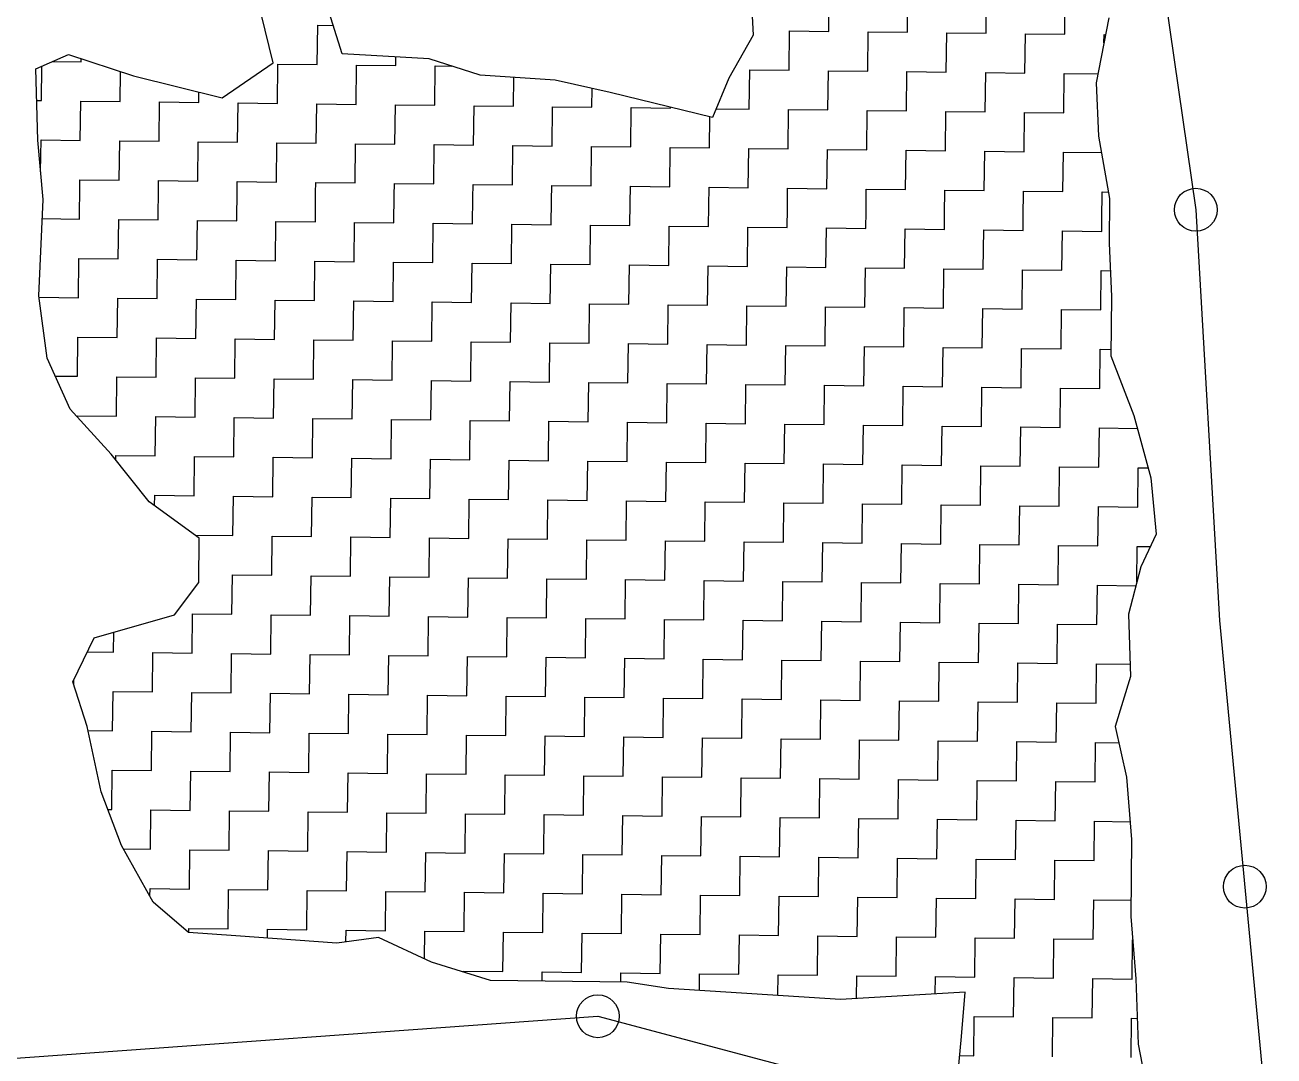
# Model space of a CAD drawing. Header units: metres. Extents: x 288131 to 289837, y 2081162 to 2084367.
# Drawn here: x 289348.1 to 289549.3, y 2083106.6 to 2083272.7 of the extents above; entities that cross this region are included whole.
import ezdxf

# ---------------------------------------------------------------- set-up
doc = ezdxf.new("R2010")
doc.units = ezdxf.units.M
doc.header["$LTSCALE"] = 10
doc.header["$MEASUREMENT"] = 0
for name, color, linetype in [('POLY_HATCH', 12, 'Continuous'), ('POLY_PARCEL', 6, 'Continuous'), ('V_BOUND_LINE', 7, 'Continuous')]:
    doc.layers.add(name, color=color, linetype=linetype)

msp = doc.modelspace()

# ---------------------------------------------------------------- linework, layer by layer
for centre in [(289536.72, 2083242.9), (289544.61, 2083133.84), (289440.36, 2083112.96)]:
    msp.add_circle(centre, 3.45)
at = {"layer": 'POLY_HATCH'}
for p, q in [((289464.85, 2083281.21), (289465.37, 2083271.04)), ((289388.04, 2083266.57), (289384.85, 2083279.51)), ((289399.18, 2083268.02), (289396.73, 2083275.67)), ((289522.71, 2083273.83), (289520.67, 2083263.35)), ((289465.37, 2083271.04), (289461.47, 2083264.09)), ((289349.78, 2083265.59), (289355.07, 2083267.92)), ((289355.07, 2083267.92), (289365.55, 2083264.45)), ((289413.16, 2083267.21), (289399.18, 2083268.02)), ((289421.4, 2083264.57), (289413.16, 2083267.21)), ((289350.12, 2083254.12), (289349.78, 2083265.59)), ((289379.85, 2083260.93), (289388.04, 2083266.57)), ((289365.55, 2083264.45), (289379.85, 2083260.93)), ((289433.48, 2083263.79), (289421.4, 2083264.57)), ((289442.36, 2083261.78), (289433.48, 2083263.79)), ((289461.47, 2083264.09), (289458.85, 2083257.77)), ((289520.67, 2083263.35), (289521.05, 2083254.74)), ((289458.85, 2083257.77), (289442.36, 2083261.78)), ((289521.05, 2083254.74), (289522.84, 2083244.69)), ((289350.96, 2083244.56), (289350.12, 2083254.12)), ((289350.3, 2083229.01), (289350.96, 2083244.56)), ((289522.84, 2083244.69), (289522.75, 2083237.52)), ((289522.75, 2083237.52), (289523.13, 2083228.92)), ((289351.62, 2083218.96), (289350.3, 2083229.01)), ((289523.13, 2083228.92), (289523.01, 2083219.36)), ((289355.34, 2083210.79), (289351.62, 2083218.96)), ((289523.01, 2083219.36), (289526.72, 2083209.76)), ((289361.95, 2083203.54), (289355.34, 2083210.79)), ((289526.72, 2083209.76), (289529.47, 2083199.69)), ((289368.07, 2083195.83), (289361.95, 2083203.54)), ((289529.47, 2083199.69), (289530.32, 2083190.61)), ((289376.13, 2083190), (289368.07, 2083195.83)), ((289530.32, 2083190.61), (289527.86, 2083185.38)), ((289376.04, 2083182.83), (289376.13, 2083190)), ((289527.86, 2083185.38), (289525.86, 2083177.76)), ((289372.16, 2083177.62), (289376.04, 2083182.83)), ((289359.2, 2083173.95), (289372.16, 2083177.62)), ((289525.86, 2083177.76), (289526.22, 2083167.72)), ((289355.77, 2083166.83), (289359.2, 2083173.95)), ((289358.08, 2083159.63), (289355.77, 2083166.83)), ((289526.22, 2083167.72), (289523.73, 2083159.63)), ((289360.34, 2083149.1), (289358.08, 2083159.63)), ((289523.73, 2083159.63), (289525.54, 2083151.48)), ((289525.54, 2083151.48), (289526.38, 2083141.44)), ((289363.58, 2083140.46), (289360.34, 2083149.1)), ((289368.73, 2083131.32), (289363.58, 2083140.46)), ((289526.38, 2083141.44), (289526.23, 2083129.02)), ((289374.41, 2083126.47), (289368.73, 2083131.32)), ((289526.23, 2083129.02), (289527.07, 2083118.98)), ((289382.05, 2083125.9), (289374.41, 2083126.47)), ((289398.29, 2083124.75), (289382.05, 2083125.9)), ((289405, 2083125.63), (289398.29, 2083124.75)), ((289413.55, 2083121.7), (289405, 2083125.63)), ((289423.08, 2083118.72), (289413.55, 2083121.7)), ((289445.07, 2083118.46), (289423.08, 2083118.72)), ((289451.75, 2083117.42), (289445.07, 2083118.46)), ((289527.07, 2083118.98), (289527.42, 2083108.46)), ((289479.46, 2083115.65), (289451.75, 2083117.42)), ((289499.55, 2083116.85), (289479.46, 2083115.65)), ((289498.98, 2083109.69), (289499.55, 2083116.85)), ((289498.44, 2083103.96), (289498.98, 2083109.69)), ((289527.42, 2083108.46), (289529.67, 2083096.97))]:
    msp.add_line(p, q, dxfattribs=at)
at = {"layer": 'POLY_HATCH', "linetype": 'Continuous'}
for p, q in [((289477.59, 2083271.64), (289477.66, 2083277.97)), ((289490.26, 2083271.49), (289490.34, 2083277.82)), ((289502.93, 2083271.33), (289503.01, 2083277.67)), ((289515.6, 2083271.18), (289515.68, 2083277.52)), ((289395.14, 2083266.29), (289395.22, 2083272.63)), ((289395.22, 2083272.63), (289397.71, 2083272.6)), ((289471.18, 2083265.38), (289471.25, 2083271.71)), ((289471.25, 2083271.71), (289477.59, 2083271.64)), ((289483.85, 2083265.23), (289483.92, 2083271.56)), ((289483.92, 2083271.56), (289490.26, 2083271.49)), ((289496.52, 2083265.07), (289496.6, 2083271.41)), ((289496.6, 2083271.41), (289502.93, 2083271.33)), ((289509.19, 2083264.92), (289509.27, 2083271.26)), ((289509.27, 2083271.26), (289515.6, 2083271.18)), ((289521.92, 2083269.79), (289521.94, 2083271.11)), ((289521.94, 2083271.11), (289522.18, 2083271.1)), ((289352.53, 2083266.8), (289357.12, 2083266.75)), ((289357.12, 2083266.75), (289357.13, 2083267.23)), ((289407.81, 2083266.14), (289407.83, 2083267.52)), ((289350.71, 2083260.49), (289350.78, 2083266.03)), ((289363.38, 2083260.33), (289363.44, 2083265.14)), ((289388.73, 2083260.03), (289388.81, 2083266.37)), ((289388.81, 2083266.37), (289395.14, 2083266.29)), ((289401.4, 2083259.88), (289401.48, 2083266.21)), ((289401.48, 2083266.21), (289407.81, 2083266.14)), ((289414.07, 2083259.73), (289414.15, 2083266.06)), ((289414.15, 2083266.06), (289416.85, 2083266.03)), ((289464.76, 2083259.12), (289464.84, 2083265.45)), ((289464.84, 2083265.45), (289471.18, 2083265.38)), ((289477.44, 2083258.97), (289477.51, 2083265.3)), ((289477.51, 2083265.3), (289483.85, 2083265.23)), ((289490.11, 2083258.81), (289490.18, 2083265.15)), ((289490.18, 2083265.15), (289496.52, 2083265.07)), ((289502.78, 2083258.66), (289502.86, 2083265)), ((289502.86, 2083265), (289509.19, 2083264.92)), ((289515.45, 2083258.51), (289515.53, 2083264.85)), ((289515.53, 2083264.85), (289520.95, 2083264.78)), ((289426.75, 2083259.57), (289426.8, 2083264.22)), ((289376.06, 2083260.18), (289376.08, 2083261.86)), ((289439.42, 2083259.42), (289439.45, 2083262.44)), ((289349.93, 2083260.5), (289350.71, 2083260.49)), ((289356.97, 2083254.07), (289357.05, 2083260.41)), ((289357.05, 2083260.41), (289363.38, 2083260.33)), ((289369.65, 2083253.92), (289369.72, 2083260.26)), ((289369.72, 2083260.26), (289376.06, 2083260.18)), ((289382.32, 2083253.77), (289382.39, 2083260.11)), ((289382.39, 2083260.11), (289388.73, 2083260.03)), ((289394.99, 2083253.62), (289395.07, 2083259.95)), ((289395.07, 2083259.95), (289401.4, 2083259.88)), ((289407.66, 2083253.47), (289407.74, 2083259.8)), ((289407.74, 2083259.8), (289414.07, 2083259.73)), ((289420.33, 2083253.31), (289420.41, 2083259.65)), ((289420.41, 2083259.65), (289426.75, 2083259.57)), ((289433.01, 2083253.16), (289433.08, 2083259.5)), ((289433.08, 2083259.5), (289439.42, 2083259.42)), ((289445.68, 2083253.01), (289445.75, 2083259.35)), ((289445.75, 2083259.35), (289452.09, 2083259.27)), ((289452.09, 2083259.27), (289452.09, 2083259.41)), ((289459.43, 2083259.18), (289464.76, 2083259.12)), ((289471.02, 2083252.71), (289471.1, 2083259.04)), ((289471.1, 2083259.04), (289477.44, 2083258.97)), ((289483.7, 2083252.55), (289483.77, 2083258.89)), ((289483.77, 2083258.89), (289490.11, 2083258.81)), ((289496.37, 2083252.4), (289496.44, 2083258.74)), ((289496.44, 2083258.74), (289502.78, 2083258.66)), ((289458.35, 2083252.86), (289458.41, 2083257.87)), ((289509.04, 2083252.25), (289509.12, 2083258.59)), ((289509.12, 2083258.59), (289515.45, 2083258.51)), ((289350.57, 2083248.99), (289350.64, 2083254.15)), ((289350.64, 2083254.15), (289356.97, 2083254.07)), ((289363.23, 2083247.66), (289363.31, 2083254)), ((289363.31, 2083254), (289369.65, 2083253.92)), ((289375.91, 2083247.51), (289375.98, 2083253.85)), ((289375.98, 2083253.85), (289382.32, 2083253.77)), ((289388.58, 2083247.36), (289388.65, 2083253.69)), ((289388.65, 2083253.69), (289394.99, 2083253.62)), ((289401.25, 2083247.21), (289401.33, 2083253.54)), ((289401.33, 2083253.54), (289407.66, 2083253.47)), ((289413.92, 2083247.05), (289414, 2083253.39)), ((289414, 2083253.39), (289420.33, 2083253.31)), ((289426.59, 2083246.9), (289426.67, 2083253.24)), ((289426.67, 2083253.24), (289433.01, 2083253.16)), ((289439.27, 2083246.75), (289439.34, 2083253.09)), ((289439.34, 2083253.09), (289445.68, 2083253.01)), ((289451.94, 2083246.6), (289452.01, 2083252.93)), ((289452.01, 2083252.93), (289458.35, 2083252.86)), ((289464.61, 2083246.45), (289464.69, 2083252.78)), ((289464.69, 2083252.78), (289471.02, 2083252.71)), ((289477.28, 2083246.29), (289477.36, 2083252.63)), ((289477.36, 2083252.63), (289483.7, 2083252.55)), ((289489.96, 2083246.14), (289490.03, 2083252.48)), ((289490.03, 2083252.48), (289496.37, 2083252.4)), ((289502.63, 2083245.99), (289502.7, 2083252.33)), ((289502.7, 2083252.33), (289509.04, 2083252.25)), ((289515.3, 2083245.84), (289515.38, 2083252.17)), ((289515.38, 2083252.17), (289521.52, 2083252.1)), ((289356.82, 2083241.4), (289356.89, 2083246.98)), ((289356.89, 2083246.98), (289356.9, 2083247.74)), ((289356.9, 2083247.74), (289363.23, 2083247.66)), ((289369.49, 2083241.25), (289369.56, 2083246.55)), ((289369.56, 2083246.55), (289369.57, 2083247.59)), ((289369.57, 2083247.59), (289375.91, 2083247.51)), ((289382.23, 2083246.12), (289382.24, 2083247.43)), ((289382.24, 2083247.43), (289388.58, 2083247.36)), ((289394.89, 2083245.68), (289394.91, 2083247.28)), ((289394.91, 2083247.28), (289401.25, 2083247.21)), ((289407.56, 2083245.25), (289407.59, 2083247.13)), ((289407.59, 2083247.13), (289413.92, 2083247.05)), ((289420.23, 2083244.82), (289420.26, 2083246.98)), ((289420.26, 2083246.98), (289426.59, 2083246.9)), ((289432.9, 2083244.38), (289432.93, 2083246.83)), ((289432.93, 2083246.83), (289439.27, 2083246.75)), ((289445.57, 2083243.95), (289445.6, 2083246.67)), ((289445.6, 2083246.67), (289451.94, 2083246.6)), ((289458.24, 2083243.52), (289458.28, 2083246.52)), ((289458.28, 2083246.52), (289464.61, 2083246.45)), ((289382.17, 2083241.1), (289382.23, 2083246.12)), ((289394.84, 2083240.95), (289394.89, 2083245.68)), ((289407.51, 2083240.79), (289407.56, 2083245.25)), ((289420.18, 2083240.64), (289420.23, 2083244.82)), ((289470.91, 2083243.08), (289470.95, 2083246.37)), ((289470.95, 2083246.37), (289477.28, 2083246.29)), ((289483.58, 2083242.65), (289483.62, 2083246.22)), ((289483.62, 2083246.22), (289489.96, 2083246.14)), ((289496.25, 2083242.22), (289496.29, 2083246.07)), ((289496.29, 2083246.07), (289502.63, 2083245.99)), ((289508.91, 2083241.78), (289508.96, 2083245.91)), ((289508.96, 2083245.91), (289515.3, 2083245.84)), ((289521.58, 2083241.35), (289521.64, 2083245.76)), ((289521.64, 2083245.76), (289522.65, 2083245.75)), ((289432.85, 2083240.49), (289432.9, 2083244.38)), ((289445.53, 2083240.34), (289445.57, 2083243.95)), ((289458.2, 2083240.19), (289458.24, 2083243.52)), ((289470.87, 2083240.03), (289470.91, 2083243.08)), ((289483.54, 2083239.88), (289483.58, 2083242.65)), ((289350.83, 2083241.47), (289356.82, 2083241.4)), ((289363.08, 2083234.99), (289363.16, 2083241.33)), ((289363.16, 2083241.33), (289369.49, 2083241.25)), ((289375.75, 2083234.84), (289375.83, 2083241.17)), ((289375.83, 2083241.17), (289382.17, 2083241.1)), ((289388.43, 2083234.69), (289388.5, 2083241.02)), ((289388.5, 2083241.02), (289394.84, 2083240.95)), ((289401.1, 2083234.53), (289401.17, 2083240.87)), ((289401.17, 2083240.87), (289407.51, 2083240.79)), ((289413.77, 2083234.38), (289413.85, 2083240.72)), ((289413.85, 2083240.72), (289420.18, 2083240.64)), ((289426.44, 2083234.23), (289426.52, 2083240.57)), ((289426.52, 2083240.57), (289432.85, 2083240.49)), ((289496.22, 2083239.73), (289496.25, 2083242.22)), ((289508.89, 2083239.58), (289508.91, 2083241.78)), ((289521.56, 2083239.42), (289521.58, 2083241.35)), ((289439.11, 2083234.08), (289439.19, 2083240.41)), ((289439.19, 2083240.41), (289445.53, 2083240.34)), ((289451.79, 2083233.93), (289451.86, 2083240.26)), ((289451.86, 2083240.26), (289458.2, 2083240.19)), ((289464.46, 2083233.77), (289464.54, 2083240.11)), ((289464.54, 2083240.11), (289470.87, 2083240.03)), ((289477.13, 2083233.62), (289477.21, 2083239.96)), ((289477.21, 2083239.96), (289483.54, 2083239.88)), ((289489.8, 2083233.47), (289489.88, 2083239.81)), ((289489.88, 2083239.81), (289496.22, 2083239.73)), ((289502.48, 2083233.32), (289502.55, 2083239.65)), ((289502.55, 2083239.65), (289508.89, 2083239.58)), ((289515.15, 2083233.16), (289515.22, 2083239.5)), ((289515.22, 2083239.5), (289521.56, 2083239.42)), ((289356.67, 2083228.73), (289356.74, 2083235.07)), ((289356.74, 2083235.07), (289363.08, 2083234.99)), ((289369.34, 2083228.58), (289369.42, 2083234.91)), ((289369.42, 2083234.91), (289375.75, 2083234.84)), ((289382.01, 2083228.43), (289382.09, 2083234.76)), ((289382.09, 2083234.76), (289388.43, 2083234.69)), ((289394.69, 2083228.27), (289394.76, 2083234.61)), ((289394.76, 2083234.61), (289401.1, 2083234.53)), ((289407.36, 2083228.12), (289407.43, 2083234.46)), ((289407.43, 2083234.46), (289413.77, 2083234.38)), ((289420.03, 2083227.97), (289420.11, 2083234.31)), ((289420.11, 2083234.31), (289426.44, 2083234.23)), ((289432.7, 2083227.82), (289432.78, 2083234.15)), ((289432.78, 2083234.15), (289439.11, 2083234.08)), ((289445.37, 2083227.67), (289445.45, 2083234)), ((289445.45, 2083234), (289451.79, 2083233.93)), ((289458.05, 2083227.51), (289458.12, 2083233.85)), ((289458.12, 2083233.85), (289464.46, 2083233.77)), ((289470.72, 2083227.36), (289470.8, 2083233.7)), ((289470.8, 2083233.7), (289477.13, 2083233.62)), ((289483.39, 2083227.21), (289483.47, 2083233.54)), ((289483.47, 2083233.54), (289489.8, 2083233.47)), ((289496.06, 2083227.06), (289496.14, 2083233.39)), ((289496.14, 2083233.39), (289502.48, 2083233.32)), ((289508.74, 2083226.9), (289508.81, 2083233.24)), ((289508.81, 2083233.24), (289515.15, 2083233.16)), ((289521.41, 2083226.75), (289521.48, 2083233.09)), ((289521.48, 2083233.09), (289522.95, 2083233.07)), ((289350.33, 2083228.81), (289356.67, 2083228.73)), ((289350.33, 2083228.79), (289350.33, 2083228.81)), ((289362.93, 2083222.32), (289363, 2083228.65)), ((289363, 2083228.65), (289369.34, 2083228.58)), ((289375.6, 2083222.17), (289375.68, 2083228.5)), ((289375.68, 2083228.5), (289382.01, 2083228.43)), ((289388.27, 2083222.01), (289388.35, 2083228.35)), ((289388.35, 2083228.35), (289394.69, 2083228.27)), ((289400.95, 2083221.86), (289401.02, 2083228.2)), ((289401.02, 2083228.2), (289407.36, 2083228.12)), ((289413.62, 2083221.71), (289413.69, 2083228.05)), ((289413.69, 2083228.05), (289420.03, 2083227.97)), ((289426.29, 2083221.56), (289426.37, 2083227.89)), ((289426.37, 2083227.89), (289432.7, 2083227.82)), ((289438.96, 2083221.41), (289439.04, 2083227.74)), ((289439.04, 2083227.74), (289445.37, 2083227.67)), ((289451.63, 2083221.25), (289451.71, 2083227.59)), ((289451.71, 2083227.59), (289458.05, 2083227.51)), ((289464.31, 2083221.1), (289464.38, 2083227.44)), ((289464.38, 2083227.44), (289470.72, 2083227.36)), ((289476.98, 2083220.95), (289477.06, 2083227.28)), ((289477.06, 2083227.28), (289483.39, 2083227.21)), ((289489.65, 2083220.8), (289489.73, 2083227.13)), ((289489.73, 2083227.13), (289496.06, 2083227.06)), ((289502.32, 2083220.64), (289502.4, 2083226.98)), ((289502.4, 2083226.98), (289508.74, 2083226.9)), ((289515, 2083220.49), (289515.07, 2083226.83)), ((289515.07, 2083226.83), (289521.41, 2083226.75)), ((289356.52, 2083216.06), (289356.59, 2083222.39)), ((289356.59, 2083222.39), (289362.93, 2083222.32)), ((289369.19, 2083215.91), (289369.26, 2083222.24)), ((289369.26, 2083222.24), (289375.6, 2083222.17)), ((289381.86, 2083215.75), (289381.94, 2083222.09)), ((289381.94, 2083222.09), (289388.27, 2083222.01)), ((289394.53, 2083215.6), (289394.61, 2083221.94)), ((289394.61, 2083221.94), (289400.95, 2083221.86)), ((289407.21, 2083215.45), (289407.28, 2083221.79)), ((289407.28, 2083221.79), (289413.62, 2083221.71)), ((289419.88, 2083215.3), (289419.95, 2083221.63)), ((289419.95, 2083221.63), (289426.29, 2083221.56)), ((289432.55, 2083215.14), (289432.63, 2083221.48)), ((289432.63, 2083221.48), (289438.96, 2083221.41)), ((289445.22, 2083214.99), (289445.3, 2083221.33)), ((289445.3, 2083221.33), (289451.63, 2083221.25)), ((289457.89, 2083214.84), (289457.97, 2083221.18)), ((289457.97, 2083221.18), (289464.31, 2083221.1)), ((289470.57, 2083214.69), (289470.64, 2083221.02)), ((289470.64, 2083221.02), (289476.98, 2083220.95)), ((289483.24, 2083214.54), (289483.32, 2083220.87)), ((289483.32, 2083220.87), (289489.65, 2083220.8)), ((289495.91, 2083214.38), (289495.99, 2083220.72)), ((289495.99, 2083220.72), (289502.32, 2083220.64)), ((289508.58, 2083214.23), (289508.66, 2083220.57)), ((289508.66, 2083220.57), (289515, 2083220.49)), ((289521.26, 2083214.08), (289521.33, 2083220.42)), ((289521.33, 2083220.42), (289523.03, 2083220.4)), ((289352.92, 2083216.1), (289356.52, 2083216.06)), ((289362.78, 2083209.65), (289362.85, 2083215.98)), ((289362.85, 2083215.98), (289369.19, 2083215.91)), ((289375.45, 2083209.49), (289375.52, 2083215.83)), ((289375.52, 2083215.83), (289381.86, 2083215.75)), ((289388.12, 2083209.34), (289388.2, 2083215.68)), ((289388.2, 2083215.68), (289394.53, 2083215.6)), ((289400.79, 2083209.19), (289400.87, 2083215.53)), ((289400.87, 2083215.53), (289407.21, 2083215.45)), ((289413.47, 2083209.04), (289413.54, 2083215.37)), ((289413.54, 2083215.37), (289419.88, 2083215.3)), ((289426.14, 2083208.88), (289426.21, 2083215.22)), ((289426.21, 2083215.22), (289432.55, 2083215.14)), ((289438.81, 2083208.73), (289438.89, 2083215.07)), ((289438.89, 2083215.07), (289445.22, 2083214.99)), ((289451.48, 2083208.58), (289451.56, 2083214.92)), ((289451.56, 2083214.92), (289457.89, 2083214.84)), ((289464.15, 2083208.43), (289464.23, 2083214.76)), ((289464.23, 2083214.76), (289470.57, 2083214.69)), ((289476.83, 2083208.28), (289476.9, 2083214.61)), ((289476.9, 2083214.61), (289483.24, 2083214.54)), ((289489.5, 2083208.12), (289489.58, 2083214.46)), ((289489.58, 2083214.46), (289495.91, 2083214.38)), ((289502.17, 2083207.97), (289502.25, 2083214.31)), ((289502.25, 2083214.31), (289508.58, 2083214.23)), ((289514.84, 2083207.82), (289514.92, 2083214.16)), ((289514.92, 2083214.16), (289521.26, 2083214.08)), ((289356.44, 2083209.72), (289362.78, 2083209.65)), ((289356.44, 2083209.59), (289356.44, 2083209.72)), ((289369.04, 2083203.23), (289369.11, 2083209.57)), ((289369.11, 2083209.57), (289375.45, 2083209.49)), ((289381.71, 2083203.08), (289381.78, 2083209.42)), ((289381.78, 2083209.42), (289388.12, 2083209.34)), ((289394.38, 2083202.93), (289394.46, 2083209.27)), ((289394.46, 2083209.27), (289400.79, 2083209.19)), ((289407.05, 2083202.78), (289407.13, 2083209.11)), ((289407.13, 2083209.11), (289413.47, 2083209.04)), ((289419.73, 2083202.62), (289419.8, 2083208.96)), ((289419.8, 2083208.96), (289426.14, 2083208.88)), ((289432.4, 2083202.47), (289432.47, 2083208.81)), ((289432.47, 2083208.81), (289438.81, 2083208.73)), ((289445.07, 2083202.32), (289445.15, 2083208.66)), ((289445.15, 2083208.66), (289451.48, 2083208.58)), ((289457.74, 2083202.17), (289457.82, 2083208.5)), ((289457.82, 2083208.5), (289464.15, 2083208.43)), ((289470.41, 2083202.02), (289470.49, 2083208.35)), ((289470.49, 2083208.35), (289476.83, 2083208.28)), ((289483.09, 2083201.86), (289483.16, 2083208.2)), ((289483.16, 2083208.2), (289489.5, 2083208.12)), ((289495.76, 2083201.71), (289495.84, 2083208.05)), ((289495.84, 2083208.05), (289502.17, 2083207.97)), ((289508.43, 2083201.56), (289508.51, 2083207.9)), ((289508.51, 2083207.9), (289514.84, 2083207.82)), ((289521.1, 2083201.41), (289521.18, 2083207.74)), ((289521.18, 2083207.74), (289527.29, 2083207.67)), ((289362.69, 2083202.61), (289362.7, 2083203.31)), ((289362.7, 2083203.31), (289369.04, 2083203.23)), ((289375.3, 2083196.82), (289375.37, 2083203.16)), ((289375.37, 2083203.16), (289381.71, 2083203.08)), ((289387.97, 2083196.67), (289388.05, 2083203.01)), ((289388.05, 2083203.01), (289394.38, 2083202.93)), ((289400.64, 2083196.52), (289400.72, 2083202.85)), ((289400.72, 2083202.85), (289407.05, 2083202.78)), ((289413.31, 2083196.36), (289413.39, 2083202.7)), ((289413.39, 2083202.7), (289419.73, 2083202.62)), ((289425.99, 2083196.21), (289426.06, 2083202.55)), ((289426.06, 2083202.55), (289432.4, 2083202.47)), ((289438.66, 2083196.06), (289438.73, 2083202.4)), ((289438.73, 2083202.4), (289445.07, 2083202.32)), ((289451.33, 2083195.91), (289451.41, 2083202.24)), ((289451.41, 2083202.24), (289457.74, 2083202.17)), ((289464, 2083195.76), (289464.08, 2083202.09)), ((289464.08, 2083202.09), (289470.41, 2083202.02)), ((289476.68, 2083195.6), (289476.75, 2083201.94)), ((289476.75, 2083201.94), (289483.09, 2083201.86)), ((289489.35, 2083195.45), (289489.42, 2083201.79)), ((289489.42, 2083201.79), (289495.76, 2083201.71)), ((289502.02, 2083195.3), (289502.1, 2083201.64)), ((289502.1, 2083201.64), (289508.43, 2083201.56)), ((289514.69, 2083195.15), (289514.77, 2083201.48)), ((289514.77, 2083201.48), (289521.1, 2083201.41)), ((289527.36, 2083195), (289527.44, 2083201.33)), ((289527.44, 2083201.33), (289529.03, 2083201.31)), ((289368.94, 2083195.2), (289368.96, 2083196.9)), ((289368.96, 2083196.9), (289375.3, 2083196.82)), ((289381.56, 2083190.41), (289381.63, 2083196.74)), ((289381.63, 2083196.74), (289387.97, 2083196.67)), ((289394.23, 2083190.26), (289394.31, 2083196.59)), ((289394.31, 2083196.59), (289400.64, 2083196.52)), ((289406.9, 2083190.1), (289406.98, 2083196.44)), ((289406.98, 2083196.44), (289413.31, 2083196.36)), ((289419.57, 2083189.95), (289419.65, 2083196.29)), ((289419.65, 2083196.29), (289425.99, 2083196.21)), ((289432.25, 2083189.8), (289432.32, 2083196.14)), ((289432.32, 2083196.14), (289438.66, 2083196.06)), ((289444.92, 2083189.65), (289444.99, 2083195.98)), ((289444.99, 2083195.98), (289451.33, 2083195.91)), ((289457.59, 2083189.5), (289457.67, 2083195.83)), ((289457.67, 2083195.83), (289464, 2083195.76)), ((289470.26, 2083189.34), (289470.34, 2083195.68)), ((289470.34, 2083195.68), (289476.68, 2083195.6)), ((289482.94, 2083189.19), (289483.01, 2083195.53)), ((289483.01, 2083195.53), (289489.35, 2083195.45)), ((289495.61, 2083189.04), (289495.68, 2083195.38)), ((289495.68, 2083195.38), (289502.02, 2083195.3)), ((289508.28, 2083188.89), (289508.36, 2083195.22)), ((289508.36, 2083195.22), (289514.69, 2083195.15)), ((289520.95, 2083188.74), (289521.03, 2083195.07)), ((289521.03, 2083195.07), (289527.36, 2083195)), ((289375.46, 2083190.48), (289381.56, 2083190.41)), ((289387.82, 2083184), (289387.89, 2083190.33)), ((289387.89, 2083190.33), (289394.23, 2083190.26)), ((289400.49, 2083183.84), (289400.57, 2083190.18)), ((289400.57, 2083190.18), (289406.9, 2083190.1)), ((289413.16, 2083183.69), (289413.24, 2083190.03)), ((289413.24, 2083190.03), (289419.57, 2083189.95)), ((289425.83, 2083183.54), (289425.91, 2083189.88)), ((289425.91, 2083189.88), (289432.25, 2083189.8)), ((289438.51, 2083183.39), (289438.58, 2083189.72)), ((289438.58, 2083189.72), (289444.92, 2083189.65)), ((289451.18, 2083183.24), (289451.25, 2083189.57)), ((289451.25, 2083189.57), (289457.59, 2083189.5)), ((289463.85, 2083183.08), (289463.93, 2083189.42)), ((289463.93, 2083189.42), (289470.26, 2083189.34)), ((289476.52, 2083182.93), (289476.6, 2083189.27)), ((289476.6, 2083189.27), (289482.94, 2083189.19)), ((289489.2, 2083182.78), (289489.27, 2083189.12)), ((289489.27, 2083189.12), (289495.61, 2083189.04)), ((289501.87, 2083182.63), (289501.94, 2083188.96)), ((289501.94, 2083188.96), (289508.28, 2083188.89)), ((289514.54, 2083182.48), (289514.62, 2083188.81)), ((289514.62, 2083188.81), (289520.95, 2083188.74)), ((289527.22, 2083182.93), (289527.29, 2083188.66)), ((289527.29, 2083188.66), (289529.39, 2083188.63)), ((289381.4, 2083177.74), (289381.48, 2083184.07)), ((289381.48, 2083184.07), (289387.82, 2083184)), ((289394.08, 2083177.58), (289394.15, 2083183.92)), ((289394.15, 2083183.92), (289400.49, 2083183.84)), ((289406.75, 2083177.43), (289406.83, 2083183.77)), ((289406.83, 2083183.77), (289413.16, 2083183.69)), ((289419.42, 2083177.28), (289419.5, 2083183.62)), ((289419.5, 2083183.62), (289425.83, 2083183.54)), ((289432.09, 2083177.13), (289432.17, 2083183.46)), ((289432.17, 2083183.46), (289438.51, 2083183.39)), ((289444.77, 2083176.98), (289444.84, 2083183.31)), ((289444.84, 2083183.31), (289451.18, 2083183.24)), ((289457.44, 2083176.82), (289457.51, 2083183.16)), ((289457.51, 2083183.16), (289463.85, 2083183.08)), ((289470.11, 2083176.67), (289470.19, 2083183.01)), ((289470.19, 2083183.01), (289476.52, 2083182.93)), ((289482.78, 2083176.52), (289482.86, 2083182.86)), ((289482.86, 2083182.86), (289489.2, 2083182.78)), ((289495.46, 2083176.37), (289495.53, 2083182.7)), ((289495.53, 2083182.7), (289501.87, 2083182.63)), ((289508.13, 2083176.22), (289508.2, 2083182.55)), ((289508.2, 2083182.55), (289514.54, 2083182.48)), ((289520.8, 2083176.06), (289520.88, 2083182.4)), ((289520.88, 2083182.4), (289527.06, 2083182.33)), ((289374.99, 2083171.48), (289375.07, 2083177.81)), ((289375.07, 2083177.81), (289381.4, 2083177.74)), ((289387.66, 2083171.32), (289387.74, 2083177.66)), ((289387.74, 2083177.66), (289394.08, 2083177.58)), ((289400.34, 2083171.17), (289400.41, 2083177.51)), ((289400.41, 2083177.51), (289406.75, 2083177.43)), ((289413.01, 2083171.02), (289413.09, 2083177.36)), ((289413.09, 2083177.36), (289419.42, 2083177.28)), ((289425.68, 2083170.87), (289425.76, 2083177.2)), ((289425.76, 2083177.2), (289432.09, 2083177.13)), ((289438.35, 2083170.72), (289438.43, 2083177.05)), ((289438.43, 2083177.05), (289444.77, 2083176.98)), ((289451.03, 2083170.56), (289451.1, 2083176.9)), ((289451.1, 2083176.9), (289457.44, 2083176.82)), ((289463.7, 2083170.41), (289463.77, 2083176.75)), ((289463.77, 2083176.75), (289470.11, 2083176.67)), ((289476.37, 2083170.26), (289476.45, 2083176.6)), ((289476.45, 2083176.6), (289482.78, 2083176.52)), ((289489.04, 2083170.11), (289489.12, 2083176.44)), ((289489.12, 2083176.44), (289495.46, 2083176.37)), ((289501.72, 2083169.96), (289501.79, 2083176.29)), ((289501.79, 2083176.29), (289508.13, 2083176.22)), ((289514.39, 2083169.8), (289514.46, 2083176.14)), ((289514.46, 2083176.14), (289520.8, 2083176.06)), ((289362.32, 2083171.63), (289362.36, 2083174.85)), ((289358.11, 2083171.68), (289362.32, 2083171.63)), ((289368.58, 2083165.22), (289368.66, 2083171.55)), ((289368.66, 2083171.55), (289374.99, 2083171.48)), ((289381.25, 2083165.06), (289381.33, 2083171.4)), ((289381.33, 2083171.4), (289387.66, 2083171.32)), ((289393.92, 2083164.91), (289394, 2083171.25)), ((289394, 2083171.25), (289400.34, 2083171.17)), ((289406.6, 2083164.76), (289406.67, 2083171.1)), ((289406.67, 2083171.1), (289413.01, 2083171.02)), ((289419.27, 2083164.61), (289419.35, 2083170.94)), ((289419.35, 2083170.94), (289425.68, 2083170.87)), ((289431.94, 2083164.46), (289432.02, 2083170.79)), ((289432.02, 2083170.79), (289438.35, 2083170.72)), ((289444.61, 2083164.3), (289444.69, 2083170.64)), ((289444.69, 2083170.64), (289451.03, 2083170.56)), ((289457.29, 2083164.15), (289457.36, 2083170.49)), ((289457.36, 2083170.49), (289463.7, 2083170.41)), ((289469.96, 2083164), (289470.03, 2083170.34)), ((289470.03, 2083170.34), (289476.37, 2083170.26)), ((289482.63, 2083163.85), (289482.71, 2083170.18)), ((289482.71, 2083170.18), (289489.04, 2083170.11)), ((289495.3, 2083163.7), (289495.38, 2083170.03)), ((289495.38, 2083170.03), (289501.72, 2083169.96)), ((289507.98, 2083163.54), (289508.05, 2083169.88)), ((289508.05, 2083169.88), (289514.39, 2083169.8)), ((289520.65, 2083163.39), (289520.72, 2083169.73)), ((289520.72, 2083169.73), (289526.15, 2083169.66)), ((289355.92, 2083166.37), (289355.93, 2083167.16)), ((289362.17, 2083158.96), (289362.24, 2083165.29)), ((289362.24, 2083165.29), (289368.58, 2083165.22)), ((289374.84, 2083158.8), (289374.92, 2083165.14)), ((289374.92, 2083165.14), (289381.25, 2083165.06)), ((289387.51, 2083158.65), (289387.59, 2083164.99)), ((289387.59, 2083164.99), (289393.92, 2083164.91)), ((289400.18, 2083158.5), (289400.26, 2083164.84)), ((289400.26, 2083164.84), (289406.6, 2083164.76)), ((289412.86, 2083158.35), (289412.93, 2083164.68)), ((289412.93, 2083164.68), (289419.27, 2083164.61)), ((289425.53, 2083158.2), (289425.61, 2083164.53)), ((289425.61, 2083164.53), (289431.94, 2083164.46)), ((289438.2, 2083158.04), (289438.28, 2083164.38)), ((289438.28, 2083164.38), (289444.61, 2083164.3)), ((289450.87, 2083157.89), (289450.95, 2083164.23)), ((289450.95, 2083164.23), (289457.29, 2083164.15)), ((289463.55, 2083157.74), (289463.62, 2083164.08)), ((289463.62, 2083164.08), (289469.96, 2083164)), ((289476.22, 2083157.59), (289476.29, 2083163.92)), ((289476.29, 2083163.92), (289482.63, 2083163.85)), ((289488.89, 2083157.44), (289488.97, 2083163.77)), ((289488.97, 2083163.77), (289495.3, 2083163.7)), ((289501.56, 2083157.28), (289501.64, 2083163.62)), ((289501.64, 2083163.62), (289507.98, 2083163.54)), ((289514.24, 2083157.13), (289514.31, 2083163.47)), ((289514.31, 2083163.47), (289520.65, 2083163.39)), ((289358.21, 2083159), (289362.17, 2083158.96)), ((289368.43, 2083152.54), (289368.5, 2083158.88)), ((289368.5, 2083158.88), (289374.84, 2083158.8)), ((289381.1, 2083152.39), (289381.18, 2083158.73)), ((289381.18, 2083158.73), (289387.51, 2083158.65)), ((289393.77, 2083152.24), (289393.85, 2083158.58)), ((289393.85, 2083158.58), (289400.18, 2083158.5)), ((289406.45, 2083152.09), (289406.52, 2083158.42)), ((289406.52, 2083158.42), (289412.86, 2083158.35)), ((289419.12, 2083151.94), (289419.19, 2083158.27)), ((289419.19, 2083158.27), (289425.53, 2083158.2)), ((289431.79, 2083151.78), (289431.87, 2083158.12)), ((289431.87, 2083158.12), (289438.2, 2083158.04)), ((289444.46, 2083151.63), (289444.54, 2083157.97)), ((289444.54, 2083157.97), (289450.87, 2083157.89)), ((289457.13, 2083151.48), (289457.21, 2083157.82)), ((289457.21, 2083157.82), (289463.55, 2083157.74)), ((289469.81, 2083151.33), (289469.88, 2083157.66)), ((289469.88, 2083157.66), (289476.22, 2083157.59)), ((289482.48, 2083151.18), (289482.55, 2083157.51)), ((289482.55, 2083157.51), (289488.89, 2083157.44)), ((289495.15, 2083151.02), (289495.23, 2083157.36)), ((289495.23, 2083157.36), (289501.56, 2083157.28)), ((289507.82, 2083150.87), (289507.9, 2083157.21)), ((289507.9, 2083157.21), (289514.24, 2083157.13)), ((289520.5, 2083150.72), (289520.57, 2083157.05)), ((289520.57, 2083157.05), (289524.31, 2083157.01)), ((289362.02, 2083146.28), (289362.09, 2083152.62)), ((289362.09, 2083152.62), (289368.43, 2083152.54)), ((289374.69, 2083146.13), (289374.76, 2083152.47)), ((289374.76, 2083152.47), (289381.1, 2083152.39)), ((289387.36, 2083145.98), (289387.44, 2083152.32)), ((289387.44, 2083152.32), (289393.77, 2083152.24)), ((289400.03, 2083145.83), (289400.11, 2083152.16)), ((289400.11, 2083152.16), (289406.45, 2083152.09)), ((289412.71, 2083145.68), (289412.78, 2083152.01)), ((289412.78, 2083152.01), (289419.12, 2083151.94)), ((289425.38, 2083145.52), (289425.45, 2083151.86)), ((289425.45, 2083151.86), (289431.79, 2083151.78)), ((289438.05, 2083145.37), (289438.13, 2083151.71)), ((289438.13, 2083151.71), (289444.46, 2083151.63)), ((289450.72, 2083145.22), (289450.8, 2083151.56)), ((289450.8, 2083151.56), (289457.13, 2083151.48)), ((289463.39, 2083145.07), (289463.47, 2083151.4)), ((289463.47, 2083151.4), (289469.81, 2083151.33)), ((289476.07, 2083144.91), (289476.14, 2083151.25)), ((289476.14, 2083151.25), (289482.48, 2083151.18)), ((289488.74, 2083144.76), (289488.81, 2083151.1)), ((289488.81, 2083151.1), (289495.15, 2083151.02)), ((289501.41, 2083144.61), (289501.49, 2083150.95)), ((289501.49, 2083150.95), (289507.82, 2083150.87)), ((289514.08, 2083144.46), (289514.16, 2083150.79)), ((289514.16, 2083150.79), (289520.5, 2083150.72)), ((289361.39, 2083146.29), (289362.02, 2083146.28)), ((289368.28, 2083139.87), (289368.35, 2083146.21)), ((289368.35, 2083146.21), (289374.69, 2083146.13)), ((289380.95, 2083139.72), (289381.02, 2083146.06)), ((289381.02, 2083146.06), (289387.36, 2083145.98)), ((289393.62, 2083139.57), (289393.7, 2083145.9)), ((289393.7, 2083145.9), (289400.03, 2083145.83)), ((289406.29, 2083139.42), (289406.37, 2083145.75)), ((289406.37, 2083145.75), (289412.71, 2083145.68)), ((289418.97, 2083139.26), (289419.04, 2083145.6)), ((289419.04, 2083145.6), (289425.38, 2083145.52)), ((289431.64, 2083139.11), (289431.71, 2083145.45)), ((289431.71, 2083145.45), (289438.05, 2083145.37)), ((289444.31, 2083138.96), (289444.39, 2083145.3)), ((289444.39, 2083145.3), (289450.72, 2083145.22)), ((289456.98, 2083138.81), (289457.06, 2083145.14)), ((289457.06, 2083145.14), (289463.39, 2083145.07)), ((289469.65, 2083138.65), (289469.73, 2083144.99)), ((289469.73, 2083144.99), (289476.07, 2083144.91)), ((289482.33, 2083138.5), (289482.4, 2083144.84)), ((289482.4, 2083144.84), (289488.74, 2083144.76)), ((289495, 2083138.35), (289495.08, 2083144.69)), ((289495.08, 2083144.69), (289501.41, 2083144.61)), ((289507.67, 2083138.2), (289507.75, 2083144.53)), ((289507.75, 2083144.53), (289514.08, 2083144.46)), ((289520.34, 2083138.05), (289520.42, 2083144.38)), ((289520.42, 2083144.38), (289526.14, 2083144.31)), ((289363.88, 2083139.92), (289368.28, 2083139.87)), ((289374.54, 2083133.46), (289374.61, 2083139.8)), ((289374.61, 2083139.8), (289380.95, 2083139.72)), ((289387.21, 2083133.31), (289387.28, 2083139.64)), ((289387.28, 2083139.64), (289393.62, 2083139.57)), ((289399.88, 2083133.16), (289399.96, 2083139.49)), ((289399.96, 2083139.49), (289406.29, 2083139.42)), ((289412.55, 2083133), (289412.63, 2083139.34)), ((289412.63, 2083139.34), (289418.97, 2083139.26)), ((289425.23, 2083132.85), (289425.3, 2083139.19)), ((289425.3, 2083139.19), (289431.64, 2083139.11)), ((289437.9, 2083132.7), (289437.97, 2083139.04)), ((289437.97, 2083139.04), (289444.31, 2083138.96)), ((289450.57, 2083132.55), (289450.65, 2083138.88)), ((289450.65, 2083138.88), (289456.98, 2083138.81)), ((289463.24, 2083132.39), (289463.32, 2083138.73)), ((289463.32, 2083138.73), (289469.65, 2083138.65)), ((289475.91, 2083132.24), (289475.99, 2083138.58)), ((289475.99, 2083138.58), (289482.33, 2083138.5)), ((289488.59, 2083132.09), (289488.66, 2083138.43)), ((289488.66, 2083138.43), (289495, 2083138.35)), ((289501.26, 2083131.94), (289501.34, 2083138.27)), ((289501.34, 2083138.27), (289507.67, 2083138.2)), ((289513.93, 2083131.79), (289514.01, 2083138.12)), ((289514.01, 2083138.12), (289520.34, 2083138.05)), ((289368.18, 2083132.29), (289368.2, 2083133.54)), ((289368.2, 2083133.54), (289374.54, 2083133.46)), ((289380.8, 2083127.05), (289380.87, 2083133.38)), ((289380.87, 2083133.38), (289387.21, 2083133.31)), ((289393.47, 2083126.9), (289393.54, 2083133.23)), ((289393.54, 2083133.23), (289399.88, 2083133.16)), ((289406.14, 2083126.74), (289406.22, 2083133.08)), ((289406.22, 2083133.08), (289412.55, 2083133)), ((289418.81, 2083126.59), (289418.89, 2083132.93)), ((289418.89, 2083132.93), (289425.23, 2083132.85)), ((289431.49, 2083126.44), (289431.56, 2083132.78)), ((289431.56, 2083132.78), (289437.9, 2083132.7)), ((289444.16, 2083126.29), (289444.23, 2083132.62)), ((289444.23, 2083132.62), (289450.57, 2083132.55)), ((289456.83, 2083126.13), (289456.91, 2083132.47)), ((289456.91, 2083132.47), (289463.24, 2083132.39)), ((289469.5, 2083125.98), (289469.58, 2083132.32)), ((289469.58, 2083132.32), (289475.91, 2083132.24)), ((289482.17, 2083125.83), (289482.25, 2083132.17)), ((289482.25, 2083132.17), (289488.59, 2083132.09)), ((289494.85, 2083125.68), (289494.92, 2083132.01)), ((289494.92, 2083132.01), (289501.26, 2083131.94)), ((289507.52, 2083125.53), (289507.6, 2083131.86)), ((289507.6, 2083131.86), (289513.93, 2083131.79)), ((289520.19, 2083125.37), (289520.27, 2083131.71)), ((289520.27, 2083131.71), (289526.26, 2083131.64)), ((289374.45, 2083126.47), (289374.46, 2083127.12)), ((289374.46, 2083127.12), (289380.8, 2083127.05)), ((289387.12, 2083125.54), (289387.13, 2083126.97)), ((289387.13, 2083126.97), (289393.47, 2083126.9)), ((289399.78, 2083124.95), (289399.8, 2083126.82)), ((289399.8, 2083126.82), (289406.14, 2083126.74)), ((289412.42, 2083122.22), (289412.48, 2083126.67)), ((289412.48, 2083126.67), (289418.81, 2083126.59)), ((289425.07, 2083120.18), (289425.15, 2083126.51)), ((289425.15, 2083126.51), (289431.49, 2083126.44)), ((289437.75, 2083120.03), (289437.82, 2083126.36)), ((289437.82, 2083126.36), (289444.16, 2083126.29)), ((289450.42, 2083119.87), (289450.49, 2083126.21)), ((289450.49, 2083126.21), (289456.83, 2083126.13)), ((289463.09, 2083119.72), (289463.17, 2083126.06)), ((289463.17, 2083126.06), (289469.5, 2083125.98)), ((289475.76, 2083119.57), (289475.84, 2083125.91)), ((289475.84, 2083125.91), (289482.17, 2083125.83)), ((289488.43, 2083119.42), (289488.51, 2083125.75)), ((289488.51, 2083125.75), (289494.85, 2083125.68)), ((289501.11, 2083119.27), (289501.18, 2083125.6)), ((289501.18, 2083125.6), (289507.52, 2083125.53)), ((289513.78, 2083119.11), (289513.86, 2083125.45)), ((289513.86, 2083125.45), (289520.19, 2083125.37)), ((289526.45, 2083118.96), (289526.53, 2083125.3)), ((289526.53, 2083125.3), (289526.54, 2083125.3)), ((289418.73, 2083120.08), (289418.74, 2083120.25)), ((289418.74, 2083120.25), (289425.07, 2083120.18)), ((289431.39, 2083118.62), (289431.41, 2083120.1)), ((289431.41, 2083120.1), (289437.75, 2083120.03)), ((289444.06, 2083118.47), (289444.08, 2083119.95)), ((289444.08, 2083119.95), (289450.42, 2083119.87)), ((289456.72, 2083117.1), (289456.75, 2083119.8)), ((289456.75, 2083119.8), (289463.09, 2083119.72)), ((289469.39, 2083116.3), (289469.43, 2083119.65)), ((289469.43, 2083119.65), (289475.76, 2083119.57)), ((289482.05, 2083115.81), (289482.1, 2083119.49)), ((289482.1, 2083119.49), (289488.43, 2083119.42)), ((289494.74, 2083116.56), (289494.77, 2083119.34)), ((289494.77, 2083119.34), (289501.11, 2083119.27)), ((289507.37, 2083112.85), (289507.44, 2083119.19)), ((289507.44, 2083119.19), (289513.78, 2083119.11)), ((289520.04, 2083112.7), (289520.12, 2083119.04)), ((289520.12, 2083119.04), (289526.45, 2083118.96)), ((289500.95, 2083106.59), (289501.03, 2083112.93)), ((289501.03, 2083112.93), (289507.37, 2083112.85)), ((289513.63, 2083106.44), (289513.7, 2083112.78)), ((289513.7, 2083112.78), (289520.04, 2083112.7)), ((289526.3, 2083106.29), (289526.38, 2083112.63)), ((289526.38, 2083112.63), (289527.28, 2083112.61)), ((289498.69, 2083106.62), (289500.95, 2083106.59))]:
    msp.add_line(p, q, dxfattribs=at)
at = {"layer": 'POLY_PARCEL'}
for p, q in [((289326.67, 2083104.76), (289440.36, 2083112.96)), ((289440.36, 2083112.96), (289549.33, 2083084.04))]:
    msp.add_line(p, q, dxfattribs=at)
at = {"layer": 'V_BOUND_LINE'}
for p, q in [((289522.42, 2083342.24), (289536.72, 2083242.9)), ((289536.72, 2083242.9), (289540.55, 2083176.72)), ((289540.55, 2083176.72), (289549.33, 2083084.04))]:
    msp.add_line(p, q, dxfattribs=at)

doc.saveas('drawing.dxf')
